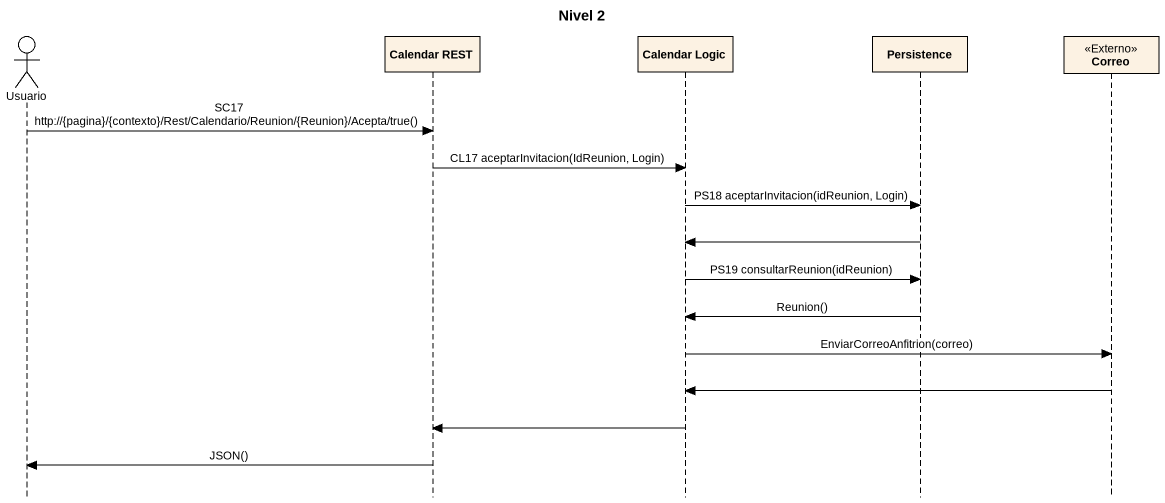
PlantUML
@startuml
title Nivel 2
hide footbox
actor Usuario
participant "Calendar REST" as Calendar_REST
participant "Calendar Logic" as Calendar_Logic
participant Persistence
participant Correo <<Externo>>

Usuario -> Calendar_REST : SC17 http://{pagina}/{contexto}/Rest/Calendario/Reunion/{Reunion}/Acepta/true()
Calendar_REST -> Calendar_Logic : CL17 aceptarInvitacion(IdReunion, Login)
Calendar_Logic -> Persistence : PS18 aceptarInvitacion(idReunion, Login)
Persistence -> Calendar_Logic
Calendar_Logic -> Persistence : PS19 consultarReunion(idReunion)
Persistence -> Calendar_Logic : Reunion()
Calendar_Logic -> Correo : EnviarCorreoAnfitrion(correo)
Correo -> Calendar_Logic
Calendar_Logic -> Calendar_REST
Calendar_REST -> Usuario : JSON()
@enduml
